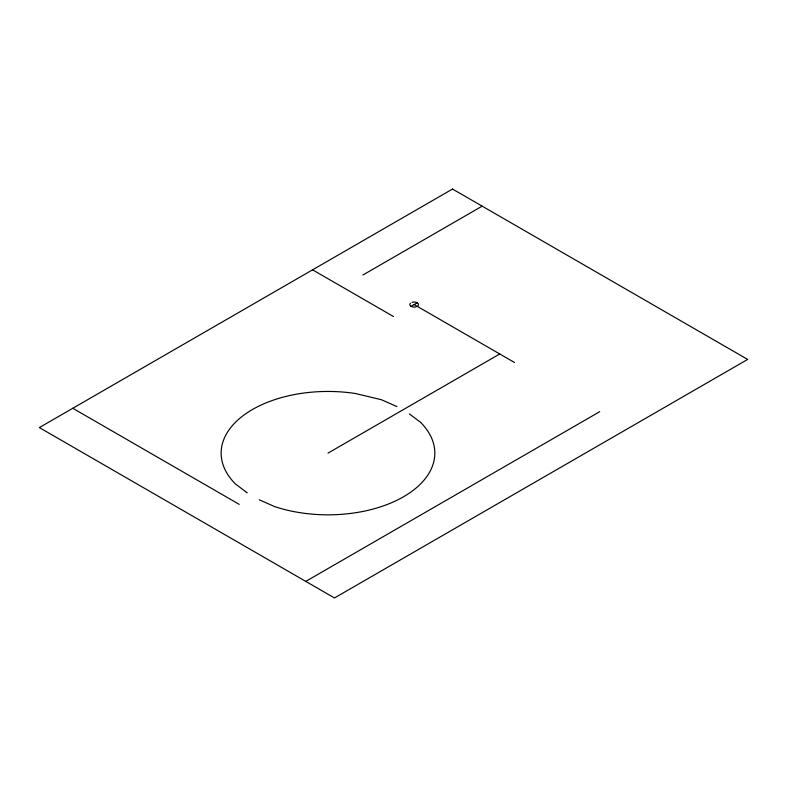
<?xml version="1.0" encoding="UTF-8"?>
<svg xmlns="http://www.w3.org/2000/svg" width="787" height="787" viewBox="0 0 787 787"><rect width="100%" height="100%" fill="white"/><g stroke="black" fill="none" stroke-linecap="round" stroke-linejoin="round"><path stroke-width="1.18" d="M362.935 274.988L482.165 206.145M410.401 303.3A4.338 2.509 0 0 0 411.089 306.33L417.228 302.788A4.338 2.509 0 0 1 417.917 305.809M327.982 453.135L499.745 353.973M305.769 581.396L599.714 411.69M396.884 406.564L381.41 399.717L355.635 393.549A106.845 61.691 0 0 0 243.213 415.585A106.845 61.691 0 0 0 235.451 483.975L247.246 492.849M259.297 499.794L274.555 506.562A106.845 61.691 0 0 0 403.534 496.754A106.845 61.691 0 0 0 420.514 422.294L409.397 413.932M414.159 304.559L514.501 362.492M312.587 269.833L393.451 316.512M72.788 408.276L239.238 504.369M411.985 302.385A4.338 2.509 0 0 1 417.228 302.788M416.333 306.723A4.338 2.509 0 0 1 411.089 306.33M452.525 189.037L39.35 427.577L334.475 597.963L747.65 359.423L452.525 189.037"/></g></svg>
